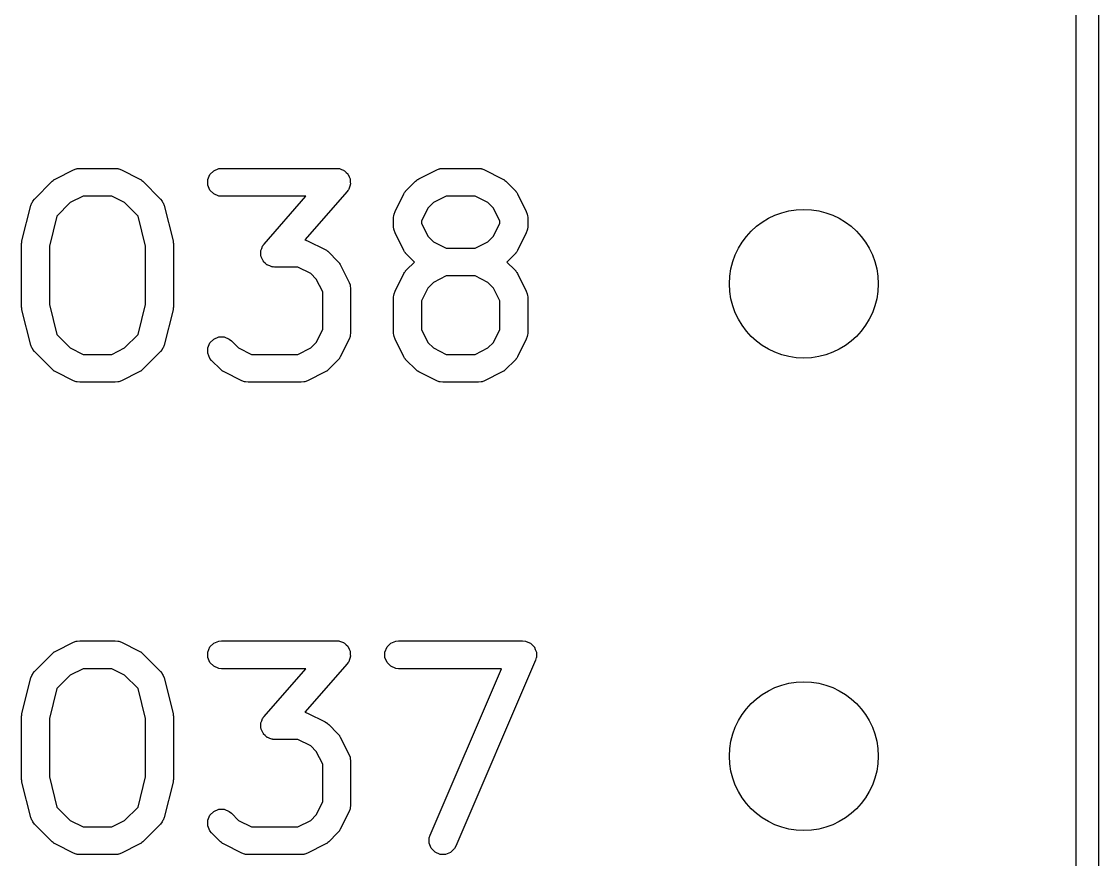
# Model space of a CAD drawing. Extents: x 19.8 to 98.9, y -129.1 to -67.1.
# Drawn here: x 76.76 to 82.55, y -100.12 to -95.61 of the extents above; entities that cross this region are included whole.
import ezdxf

# ---------------------------------------------------------------- set-up
doc = ezdxf.new("R2010")
doc.units = 0
doc.layers.add('BLACK', color=7, linetype='CONTINUOUS')

msp = doc.modelspace()

# ---------------------------------------------------------------- linework, layer by layer
at = {"layer": 'BLACK', "linetype": 'CONTINUOUS'}
for p, q in [((82.553999, -72.636), (82.553999, -129.024)), ((82.433999, -128.964), (82.433999, -72.696)), ((76.948727, -96.455356), (77.043965, -96.407737)), ((77.043965, -96.407737), (77.057696, -96.402482)), ((77.057696, -96.402482), (77.060385, -96.40229)), ((77.060385, -96.40229), (77.062874, -96.40126)), ((77.062874, -96.40126), (77.077506, -96.399819)), ((77.077506, -96.399819), (77.267982, -96.399819)), ((77.267982, -96.399819), (77.282614, -96.40126)), ((77.282614, -96.40126), (77.285103, -96.402291)), ((77.285103, -96.402291), (77.287791, -96.402482)), ((77.287791, -96.402482), (77.301523, -96.407737)), ((77.301523, -96.407737), (77.396761, -96.455356)), ((77.765852, -96.460187), (77.777051, -96.433151)), ((77.777051, -96.433151), (77.797743, -96.412459)), ((77.797743, -96.412459), (77.824779, -96.40126)), ((77.824779, -96.40126), (77.839411, -96.399819)), ((77.839411, -96.399819), (78.458458, -96.399819)), ((78.458458, -96.399819), (78.466196, -96.400581)), ((78.466196, -96.400581), (78.468164, -96.40045)), ((78.468164, -96.40045), (78.469519, -96.400908)), ((78.469519, -96.400908), (78.47309, -96.40126)), ((78.47309, -96.40126), (78.484347, -96.405923)), ((78.484347, -96.405923), (78.495885, -96.409825)), ((78.495885, -96.409825), (78.497789, -96.41149)), ((78.497789, -96.41149), (78.500126, -96.412459)), ((78.500126, -96.412459), (78.508736, -96.421069)), ((78.508736, -96.421069), (78.517909, -96.429095)), ((78.517909, -96.429095), (78.519031, -96.431364)), ((78.519031, -96.431364), (78.520818, -96.433151)), ((78.520818, -96.433151), (78.525478, -96.444401)), ((78.525478, -96.444401), (78.530881, -96.455327)), ((78.901108, -96.455356), (78.996346, -96.407737)), ((78.996346, -96.407737), (79.010077, -96.402482)), ((79.010077, -96.402482), (79.012766, -96.40229)), ((79.012766, -96.40229), (79.015255, -96.40126)), ((79.015255, -96.40126), (79.029887, -96.399819)), ((79.029887, -96.399819), (79.220363, -96.399819)), ((79.220363, -96.399819), (79.234995, -96.40126)), ((79.234995, -96.40126), (79.237484, -96.402291)), ((79.237484, -96.402291), (79.240172, -96.402482)), ((79.240172, -96.402482), (79.253904, -96.407737)), ((79.253904, -96.407737), (79.349142, -96.455356)), ((76.833997, -96.564643), (76.929235, -96.469405)), ((76.929235, -96.469405), (76.934985, -96.464684)), ((76.934985, -96.464684), (76.936284, -96.463188)), ((76.936284, -96.463188), (76.938538, -96.461768)), ((76.938538, -96.461768), (76.9406, -96.460077)), ((76.9406, -96.460077), (76.942432, -96.459318)), ((76.942432, -96.459318), (76.948727, -96.455356)), ((77.396761, -96.455356), (77.40306, -96.45932)), ((77.40306, -96.45932), (77.404888, -96.460078)), ((77.404888, -96.460078), (77.406944, -96.461766)), ((77.406944, -96.461766), (77.409204, -96.463188)), ((77.409204, -96.463188), (77.410503, -96.464686)), ((77.410503, -96.464686), (77.416253, -96.469405)), ((77.416253, -96.469405), (77.511491, -96.564643)), ((77.765852, -96.489451), (77.765852, -96.460187)), ((77.777051, -96.516487), (77.765852, -96.489451)), ((78.523452, -96.512246), (78.521366, -96.515163)), ((78.527353, -96.500708), (78.523452, -96.512246)), ((78.532017, -96.489451), (78.527353, -96.500708)), ((78.530881, -96.455327), (78.531049, -96.45785)), ((78.531049, -96.45785), (78.532017, -96.460187)), ((78.532017, -96.460187), (78.532017, -96.472371)), ((78.532017, -96.472371), (78.532827, -96.484525)), ((78.532827, -96.484525), (78.532017, -96.48692)), ((78.532017, -96.48692), (78.532017, -96.489451)), ((78.833997, -96.517024), (78.881616, -96.469405)), ((78.881616, -96.469405), (78.887365, -96.464686)), ((78.887365, -96.464686), (78.888665, -96.463188)), ((78.888665, -96.463188), (78.890924, -96.461766)), ((78.890924, -96.461766), (78.892981, -96.460078)), ((78.892981, -96.460078), (78.894808, -96.45932)), ((78.894808, -96.45932), (78.901108, -96.455356)), ((79.349142, -96.455356), (79.355441, -96.45932)), ((79.355441, -96.45932), (79.357269, -96.460078)), ((79.357269, -96.460078), (79.359325, -96.461766)), ((79.359325, -96.461766), (79.361585, -96.463188)), ((79.361585, -96.463188), (79.362884, -96.464686)), ((79.362884, -96.464686), (79.368634, -96.469405)), ((79.368634, -96.469405), (79.416253, -96.517024)), ((76.82467, -96.576008), (76.833997, -96.564643)), ((77.095211, -96.549819), (77.026695, -96.584077)), ((77.250277, -96.549819), (77.095211, -96.549819)), ((77.318793, -96.584077), (77.250277, -96.549819)), ((77.511491, -96.564643), (77.520819, -96.576008)), ((77.797743, -96.537179), (77.777051, -96.516487)), ((77.824779, -96.548378), (77.797743, -96.537179)), ((77.839411, -96.549819), (77.824779, -96.548378)), ((78.293176, -96.549819), (77.839411, -96.549819)), ((78.068682, -96.806383), (78.293176, -96.549819)), ((78.514901, -96.524207), (78.288005, -96.783516)), ((78.519422, -96.517882), (78.514901, -96.524207)), ((78.520818, -96.516487), (78.519422, -96.517882)), ((78.521366, -96.515163), (78.520818, -96.516487)), ((78.772329, -96.631754), (78.819948, -96.536516)), ((78.819948, -96.536516), (78.823912, -96.530216)), ((78.823912, -96.530216), (78.82467, -96.528389)), ((78.82467, -96.528389), (78.826358, -96.526332)), ((78.826358, -96.526332), (78.82778, -96.524073)), ((78.82778, -96.524073), (78.829278, -96.522773)), ((78.829278, -96.522773), (78.833997, -96.517024)), ((79.047592, -96.549819), (78.979076, -96.584077)), ((79.202658, -96.549819), (79.047592, -96.549819)), ((79.271174, -96.584077), (79.202658, -96.549819)), ((79.416253, -96.517024), (79.420971, -96.522773)), ((79.420971, -96.522773), (79.42247, -96.524073)), ((79.42247, -96.524073), (79.423891, -96.526332)), ((79.423891, -96.526332), (79.42558, -96.528389)), ((79.42558, -96.528389), (79.426337, -96.530216)), ((79.426337, -96.530216), (79.430302, -96.536516)), ((79.430302, -96.536516), (79.477921, -96.631754)), ((76.76665, -96.789962), (76.814269, -96.599486)), ((76.814269, -96.599486), (76.819216, -96.58564)), ((76.819216, -96.58564), (76.822536, -96.581158)), ((76.822536, -96.581158), (76.82467, -96.576008)), ((77.026695, -96.584077), (76.954752, -96.656019)), ((77.390735, -96.656019), (77.318793, -96.584077)), ((77.520819, -96.576008), (77.522953, -96.581161)), ((77.522953, -96.581161), (77.526272, -96.58564)), ((77.526272, -96.58564), (77.531219, -96.599486)), ((77.531219, -96.599486), (77.578838, -96.789962)), ((78.948669, -96.614484), (78.914411, -96.683)), ((78.979076, -96.584077), (78.948669, -96.614484)), ((79.301581, -96.614484), (79.271174, -96.584077)), ((79.335839, -96.683), (79.301581, -96.614484)), ((76.954752, -96.656019), (76.914411, -96.817386)), ((77.431077, -96.817386), (77.390735, -96.656019)), ((78.764411, -96.665295), (78.765852, -96.650663)), ((78.764411, -96.712914), (78.764411, -96.665295)), ((78.765852, -96.650663), (78.766883, -96.648173)), ((78.766883, -96.648173), (78.767074, -96.645486)), ((78.767074, -96.645486), (78.772329, -96.631754)), ((78.914411, -96.683), (78.914411, -96.695209)), ((79.335839, -96.695209), (79.335839, -96.683)), ((79.477921, -96.631754), (79.483176, -96.645485)), ((79.483176, -96.645485), (79.483367, -96.648174)), ((79.483367, -96.648174), (79.484398, -96.650663)), ((79.484398, -96.650663), (79.485839, -96.665295)), ((79.485839, -96.665295), (79.485839, -96.712914)), ((78.765852, -96.727546), (78.764411, -96.712914)), ((78.766883, -96.730035), (78.765852, -96.727546)), ((78.767074, -96.732723), (78.766883, -96.730035)), ((78.772329, -96.746455), (78.767074, -96.732723)), ((78.914411, -96.695209), (78.948669, -96.763725)), ((79.301581, -96.763725), (79.335839, -96.695209)), ((79.483176, -96.732724), (79.477921, -96.746455)), ((79.483367, -96.730034), (79.483176, -96.732724)), ((79.484398, -96.727546), (79.483367, -96.730034)), ((79.485839, -96.712914), (79.484398, -96.727546)), ((76.7645, -96.804506), (76.765309, -96.799032)), ((76.765309, -96.799032), (76.765852, -96.79352)), ((76.765852, -96.79352), (76.766274, -96.792498)), ((76.766274, -96.792498), (76.76665, -96.789962)), ((77.578838, -96.789962), (77.579213, -96.792498)), ((77.579213, -96.792498), (77.579636, -96.79352)), ((77.579636, -96.79352), (77.580178, -96.799032)), ((77.580178, -96.799032), (77.580988, -96.804506)), ((78.288005, -96.783516), (78.301523, -96.788689)), ((78.301523, -96.788689), (78.396761, -96.836308)), ((78.819948, -96.841693), (78.772329, -96.746455)), ((78.948669, -96.763725), (78.979076, -96.794132)), ((78.979076, -96.794132), (79.047592, -96.82839)), ((79.202658, -96.82839), (79.271174, -96.794132)), ((79.271174, -96.794132), (79.301581, -96.763725)), ((79.477921, -96.746455), (79.430302, -96.841693)), ((76.764411, -96.808152), (76.764662, -96.805598)), ((76.764411, -97.141485), (76.764411, -96.808152)), ((76.764662, -96.805598), (76.7645, -96.804506)), ((76.914411, -96.817386), (76.914411, -97.132251)), ((77.431077, -97.132251), (77.431077, -96.817386)), ((77.580988, -96.804506), (77.580825, -96.805598)), ((77.580825, -96.805598), (77.581077, -96.808152)), ((77.581077, -96.808152), (77.581077, -97.141485)), ((78.050756, -96.846065), (78.051566, -96.843669)), ((78.051566, -96.858218), (78.050756, -96.846065)), ((78.051566, -96.841139), (78.056229, -96.829881)), ((78.051566, -96.843669), (78.051566, -96.841139)), ((78.051566, -96.870403), (78.051566, -96.858218)), ((78.056229, -96.829881), (78.060131, -96.818344)), ((78.060131, -96.818344), (78.062216, -96.815426)), ((78.062216, -96.815426), (78.062765, -96.814103)), ((78.062765, -96.814103), (78.06416, -96.812707)), ((78.06416, -96.812707), (78.068682, -96.806383)), ((78.396761, -96.836308), (78.40306, -96.840272)), ((78.40306, -96.840272), (78.404888, -96.84103)), ((78.404888, -96.84103), (78.406944, -96.842718)), ((78.406944, -96.842718), (78.409204, -96.84414)), ((78.409204, -96.84414), (78.410503, -96.845638)), ((78.410503, -96.845638), (78.416253, -96.850357)), ((78.416253, -96.850357), (78.463872, -96.897976)), ((78.823912, -96.847992), (78.819948, -96.841693)), ((78.82467, -96.84982), (78.823912, -96.847992)), ((78.826358, -96.851876), (78.82467, -96.84982)), ((78.82778, -96.854136), (78.826358, -96.851876)), ((78.829278, -96.855435), (78.82778, -96.854136)), ((78.833997, -96.861185), (78.829278, -96.855435)), ((79.047592, -96.82839), (79.202658, -96.82839)), ((79.420971, -96.855435), (79.416253, -96.861185)), ((79.42247, -96.854136), (79.420971, -96.855435)), ((79.423891, -96.851876), (79.42247, -96.854136)), ((79.42558, -96.84982), (79.423891, -96.851876)), ((79.426337, -96.847992), (79.42558, -96.84982)), ((79.430302, -96.841693), (79.426337, -96.847992)), ((78.052533, -96.872739), (78.051566, -96.870403)), ((78.052702, -96.875263), (78.052533, -96.872739)), ((78.058104, -96.886188), (78.052702, -96.875263)), ((78.062765, -96.897439), (78.058104, -96.886188)), ((78.064551, -96.899225), (78.062765, -96.897439)), ((78.065674, -96.901495), (78.064551, -96.899225)), ((78.074846, -96.90952), (78.065674, -96.901495)), ((78.083457, -96.918131), (78.074846, -96.90952)), ((78.463872, -96.897976), (78.46859, -96.903725)), ((78.46859, -96.903725), (78.470089, -96.905025)), ((78.470089, -96.905025), (78.47151, -96.907284)), ((78.47151, -96.907284), (78.473199, -96.909341)), ((78.473199, -96.909341), (78.473956, -96.911168)), ((78.473956, -96.911168), (78.477921, -96.917468)), ((78.477921, -96.917468), (78.52554, -97.012706)), ((78.876202, -96.90339), (78.833997, -96.861185)), ((78.833997, -96.945595), (78.876202, -96.90339)), ((79.416253, -96.861185), (79.374048, -96.90339)), ((79.374048, -96.90339), (79.416253, -96.945595)), ((78.085793, -96.919099), (78.083457, -96.918131)), ((78.087698, -96.920765), (78.085793, -96.919099)), ((78.099235, -96.924666), (78.087698, -96.920765)), ((78.110493, -96.92933), (78.099235, -96.924666)), ((78.114063, -96.929681), (78.110493, -96.92933)), ((78.115419, -96.93014), (78.114063, -96.929681)), ((78.117386, -96.930008), (78.115419, -96.93014)), ((78.125125, -96.930771), (78.117386, -96.930008)), ((78.250277, -96.930771), (78.125125, -96.930771)), ((78.318793, -96.965029), (78.250277, -96.930771)), ((78.3492, -96.995436), (78.318793, -96.965029)), ((78.772329, -97.060325), (78.819948, -96.965087)), ((78.819948, -96.965087), (78.823912, -96.958787)), ((78.823912, -96.958787), (78.82467, -96.95696)), ((78.82467, -96.95696), (78.826358, -96.954903)), ((78.826358, -96.954903), (78.82778, -96.952644)), ((78.82778, -96.952644), (78.829278, -96.951344)), ((78.829278, -96.951344), (78.833997, -96.945595)), ((79.416253, -96.945595), (79.420971, -96.951344)), ((79.420971, -96.951344), (79.42247, -96.952644)), ((79.42247, -96.952644), (79.423891, -96.954903)), ((79.423891, -96.954903), (79.42558, -96.95696)), ((79.42558, -96.95696), (79.426337, -96.958787)), ((79.426337, -96.958787), (79.430302, -96.965087)), ((79.430302, -96.965087), (79.477921, -97.060325)), ((78.383458, -97.063952), (78.3492, -96.995436)), ((78.52554, -97.012706), (78.530795, -97.026437)), ((78.530795, -97.026437), (78.530986, -97.029126)), ((78.530986, -97.029126), (78.532017, -97.031615)), ((78.532017, -97.031615), (78.533458, -97.046247)), ((78.979076, -97.012648), (78.948669, -97.043055)), ((79.047592, -96.97839), (78.979076, -97.012648)), ((79.202658, -96.97839), (79.047592, -96.97839)), ((79.271174, -97.012648), (79.202658, -96.97839)), ((79.301581, -97.043055), (79.271174, -97.012648)), ((78.383458, -97.266637), (78.383458, -97.063952)), ((78.533458, -97.046247), (78.533458, -97.284342)), ((78.764411, -97.093866), (78.765852, -97.079234)), ((78.765852, -97.079234), (78.766883, -97.076744)), ((78.766883, -97.076744), (78.767074, -97.074057)), ((78.767074, -97.074057), (78.772329, -97.060325)), ((78.948669, -97.043055), (78.914411, -97.111571)), ((79.335839, -97.111571), (79.301581, -97.043055)), ((79.477921, -97.060325), (79.483176, -97.074056)), ((79.483176, -97.074056), (79.483367, -97.076745)), ((79.483367, -97.076745), (79.484398, -97.079234)), ((79.484398, -97.079234), (79.485839, -97.093866)), ((76.764662, -97.144038), (76.764411, -97.141485)), ((76.7645, -97.145131), (76.764662, -97.144038)), ((76.765309, -97.150604), (76.7645, -97.145131)), ((76.914411, -97.132251), (76.954752, -97.293617)), ((77.390735, -97.293617), (77.431077, -97.132251)), ((77.580988, -97.145131), (77.580178, -97.150604)), ((77.581077, -97.141485), (77.580825, -97.144038)), ((77.580825, -97.144038), (77.580988, -97.145131)), ((78.764411, -97.284342), (78.764411, -97.093866)), ((78.914411, -97.111571), (78.914411, -97.266637)), ((79.335839, -97.266637), (79.335839, -97.111571)), ((79.485839, -97.093866), (79.485839, -97.284342)), ((76.765852, -97.156117), (76.765309, -97.150604)), ((76.766274, -97.157138), (76.765852, -97.156117)), ((76.76665, -97.159675), (76.766274, -97.157138)), ((76.814269, -97.350151), (76.76665, -97.159675)), ((77.578838, -97.159675), (77.531219, -97.350151)), ((77.579213, -97.157138), (77.578838, -97.159675)), ((77.579636, -97.156117), (77.579213, -97.157138)), ((77.580178, -97.150604), (77.579636, -97.156117)), ((76.954752, -97.293617), (77.026695, -97.365561)), ((77.318792, -97.365561), (77.390735, -97.293617)), ((77.777051, -97.337912), (77.797744, -97.317219)), ((77.797744, -97.317219), (77.82478, -97.306021)), ((77.82478, -97.306021), (77.854043, -97.306021)), ((77.854043, -97.306021), (77.881079, -97.31722)), ((77.881079, -97.31722), (77.892445, -97.326548)), ((78.349199, -97.335153), (78.383458, -97.266637)), ((78.52554, -97.317883), (78.477921, -97.413121)), ((78.530795, -97.304152), (78.52554, -97.317883)), ((78.530986, -97.301462), (78.530795, -97.304152)), ((78.532017, -97.298974), (78.530986, -97.301462)), ((78.533458, -97.284342), (78.532017, -97.298974)), ((78.765852, -97.298974), (78.764411, -97.284342)), ((78.766883, -97.301463), (78.765852, -97.298974)), ((78.767074, -97.304151), (78.766883, -97.301463)), ((78.772329, -97.317883), (78.767074, -97.304151)), ((78.819948, -97.413121), (78.772329, -97.317883)), ((78.914411, -97.266637), (78.948669, -97.335153)), ((79.30158, -97.335153), (79.335839, -97.266637)), ((79.477921, -97.317883), (79.430302, -97.413121)), ((79.483176, -97.304152), (79.477921, -97.317883)), ((79.483367, -97.301462), (79.483176, -97.304152)), ((79.484398, -97.298974), (79.483367, -97.301462)), ((79.485839, -97.284342), (79.484398, -97.298974)), ((76.819216, -97.363997), (76.814269, -97.350151)), ((76.822535, -97.368476), (76.819216, -97.363997)), ((76.824669, -97.373628), (76.822535, -97.368476)), ((76.833997, -97.384994), (76.824669, -97.373628)), ((77.026695, -97.365561), (77.095211, -97.399819)), ((77.250277, -97.399819), (77.318792, -97.365561)), ((77.520819, -97.373628), (77.511492, -97.384993)), ((77.522952, -97.368476), (77.520819, -97.373628)), ((77.526272, -97.363997), (77.522952, -97.368476)), ((77.531219, -97.350151), (77.526272, -97.363997)), ((77.765852, -97.364948), (77.777051, -97.337912)), ((77.765852, -97.394211), (77.765852, -97.364948)), ((77.892445, -97.326548), (77.931457, -97.365561)), ((77.931457, -97.365561), (77.999973, -97.399819)), ((78.250277, -97.399819), (78.318792, -97.365561)), ((78.318792, -97.365561), (78.349199, -97.335153)), ((78.948669, -97.335153), (78.979076, -97.365561)), ((78.979076, -97.365561), (79.047592, -97.399819)), ((79.202658, -97.399819), (79.271173, -97.365561)), ((79.271173, -97.365561), (79.30158, -97.335153)), ((76.929235, -97.480233), (76.833997, -97.384994)), ((77.095211, -97.399819), (77.250277, -97.399819)), ((77.511492, -97.384993), (77.416253, -97.480233)), ((77.77705, -97.421247), (77.765852, -97.394211)), ((77.786377, -97.432612), (77.77705, -97.421247)), ((77.833996, -97.480232), (77.786377, -97.432612)), ((77.999973, -97.399819), (78.250277, -97.399819)), ((78.463872, -97.432613), (78.416254, -97.480232)), ((78.46859, -97.426863), (78.463872, -97.432613)), ((78.470089, -97.425564), (78.46859, -97.426863)), ((78.47151, -97.423305), (78.470089, -97.425564)), ((78.4732, -97.421247), (78.47151, -97.423305)), ((78.473957, -97.419417), (78.4732, -97.421247)), ((78.477921, -97.413121), (78.473957, -97.419417)), ((78.823911, -97.419417), (78.819948, -97.413121)), ((78.824669, -97.421247), (78.823911, -97.419417)), ((78.826358, -97.423305), (78.824669, -97.421247)), ((78.82778, -97.425564), (78.826358, -97.423305)), ((78.829278, -97.426863), (78.82778, -97.425564)), ((78.833996, -97.432612), (78.829278, -97.426863)), ((78.881615, -97.480232), (78.833996, -97.432612)), ((79.047592, -97.399819), (79.202658, -97.399819)), ((79.416253, -97.432613), (79.368635, -97.480232)), ((79.420971, -97.426863), (79.416253, -97.432613)), ((79.42247, -97.425564), (79.420971, -97.426863)), ((79.423891, -97.423305), (79.42247, -97.425564)), ((79.425581, -97.421247), (79.423891, -97.423305)), ((79.426338, -97.419417), (79.425581, -97.421247)), ((79.430302, -97.413121), (79.426338, -97.419417)), ((76.934985, -97.484953), (76.929235, -97.480233)), ((76.936284, -97.48645), (76.934985, -97.484953)), ((76.938538, -97.487869), (76.936284, -97.48645)), ((76.9406, -97.489561), (76.938538, -97.487869)), ((76.942432, -97.490319), (76.9406, -97.489561)), ((76.948727, -97.494282), (76.942432, -97.490319)), ((77.043965, -97.541901), (76.948727, -97.494282)), ((77.396761, -97.494282), (77.301523, -97.541901)), ((77.40306, -97.490317), (77.396761, -97.494282)), ((77.404888, -97.48956), (77.40306, -97.490317)), ((77.406944, -97.487871), (77.404888, -97.48956)), ((77.409204, -97.48645), (77.406944, -97.487871)), ((77.410503, -97.484951), (77.409204, -97.48645)), ((77.416253, -97.480233), (77.410503, -97.484951)), ((77.839745, -97.48495), (77.833996, -97.480232)), ((77.841046, -97.48645), (77.839745, -97.48495)), ((77.843305, -97.487872), (77.841046, -97.48645)), ((77.845362, -97.48956), (77.843305, -97.487872)), ((77.847189, -97.490317), (77.845362, -97.48956)), ((77.853489, -97.494282), (77.847189, -97.490317)), ((77.948727, -97.541901), (77.853489, -97.494282)), ((78.396761, -97.494282), (78.301523, -97.541901)), ((78.40306, -97.490317), (78.396761, -97.494282)), ((78.404888, -97.48956), (78.40306, -97.490317)), ((78.406944, -97.487872), (78.404888, -97.48956)), ((78.409204, -97.48645), (78.406944, -97.487872)), ((78.410504, -97.48495), (78.409204, -97.48645)), ((78.416254, -97.480232), (78.410504, -97.48495)), ((78.887364, -97.48495), (78.881615, -97.480232)), ((78.888665, -97.48645), (78.887364, -97.48495)), ((78.890924, -97.487872), (78.888665, -97.48645)), ((78.892981, -97.48956), (78.890924, -97.487872)), ((78.894808, -97.490317), (78.892981, -97.48956)), ((78.901108, -97.494282), (78.894808, -97.490317)), ((78.996346, -97.541901), (78.901108, -97.494282)), ((79.349142, -97.494282), (79.253904, -97.541901)), ((79.355441, -97.490317), (79.349142, -97.494282)), ((79.357269, -97.48956), (79.355441, -97.490317)), ((79.359325, -97.487872), (79.357269, -97.48956)), ((79.361585, -97.48645), (79.359325, -97.487872)), ((79.362885, -97.48495), (79.361585, -97.48645)), ((79.368635, -97.480232), (79.362885, -97.48495)), ((77.057696, -97.547156), (77.043965, -97.541901)), ((77.060385, -97.547347), (77.057696, -97.547156)), ((77.062874, -97.548378), (77.060385, -97.547347)), ((77.077506, -97.549819), (77.062874, -97.548378)), ((77.267982, -97.549819), (77.077506, -97.549819)), ((77.282614, -97.548378), (77.267982, -97.549819)), ((77.285103, -97.547346), (77.282614, -97.548378)), ((77.287791, -97.547156), (77.285103, -97.547346)), ((77.301523, -97.541901), (77.287791, -97.547156)), ((77.962458, -97.547156), (77.948727, -97.541901)), ((77.965147, -97.547347), (77.962458, -97.547156)), ((77.967636, -97.548378), (77.965147, -97.547347)), ((77.982268, -97.549819), (77.967636, -97.548378)), ((78.267982, -97.549819), (77.982268, -97.549819)), ((78.282614, -97.548378), (78.267982, -97.549819)), ((78.285103, -97.547346), (78.282614, -97.548378)), ((78.287791, -97.547156), (78.285103, -97.547346)), ((78.301523, -97.541901), (78.287791, -97.547156)), ((79.010077, -97.547156), (78.996346, -97.541901)), ((79.012766, -97.547347), (79.010077, -97.547156)), ((79.015255, -97.548378), (79.012766, -97.547347)), ((79.029887, -97.549819), (79.015255, -97.548378)), ((79.220363, -97.549819), (79.029887, -97.549819)), ((79.234995, -97.548378), (79.220363, -97.549819)), ((79.237484, -97.547346), (79.234995, -97.548378)), ((79.240172, -97.547156), (79.237484, -97.547346)), ((79.253904, -97.541901), (79.240172, -97.547156)), ((77.043965, -98.947737), (77.057696, -98.942482)), ((77.057696, -98.942482), (77.060385, -98.94229)), ((77.060385, -98.94229), (77.062874, -98.94126)), ((77.062874, -98.94126), (77.077506, -98.939819)), ((77.077506, -98.939819), (77.267982, -98.939819)), ((77.267982, -98.939819), (77.282614, -98.94126)), ((77.282614, -98.94126), (77.285103, -98.942291)), ((77.285103, -98.942291), (77.287791, -98.942482)), ((77.287791, -98.942482), (77.301523, -98.947737)), ((77.797743, -98.952459), (77.824779, -98.94126)), ((77.824779, -98.94126), (77.839411, -98.939819)), ((77.839411, -98.939819), (78.458458, -98.939819)), ((78.458458, -98.939819), (78.466196, -98.940581)), ((78.466196, -98.940581), (78.468164, -98.94045)), ((78.468164, -98.94045), (78.469519, -98.940908)), ((78.469519, -98.940908), (78.47309, -98.94126)), ((78.47309, -98.94126), (78.484347, -98.945923)), ((78.750124, -98.952459), (78.77716, -98.94126)), ((78.77716, -98.94126), (78.791792, -98.939819)), ((78.791792, -98.939819), (79.458458, -98.939819)), ((79.458458, -98.939819), (79.47309, -98.94126)), ((79.47309, -98.94126), (79.47352, -98.941438)), ((79.47352, -98.941438), (79.473985, -98.941444)), ((79.473985, -98.941444), (79.486991, -98.947018)), ((76.936284, -99.003188), (76.938538, -99.001768)), ((76.938538, -99.001768), (76.9406, -99.000077)), ((76.9406, -99.000077), (76.942432, -98.999318)), ((76.942432, -98.999318), (76.948727, -98.995356)), ((76.948727, -98.995356), (77.043965, -98.947737)), ((77.301523, -98.947737), (77.396761, -98.995356)), ((77.396761, -98.995356), (77.40306, -98.99932)), ((77.40306, -98.99932), (77.404888, -99.000078)), ((77.404888, -99.000078), (77.406944, -99.001766)), ((77.406944, -99.001766), (77.409204, -99.003188)), ((77.765852, -99.000187), (77.777051, -98.973151)), ((77.765852, -99.029451), (77.765852, -99.000187)), ((77.777051, -98.973151), (77.797743, -98.952459)), ((78.484347, -98.945923), (78.495885, -98.949825)), ((78.495885, -98.949825), (78.497789, -98.95149)), ((78.497789, -98.95149), (78.500126, -98.952459)), ((78.500126, -98.952459), (78.508736, -98.961069)), ((78.508736, -98.961069), (78.517909, -98.969095)), ((78.517909, -98.969095), (78.519031, -98.971364)), ((78.519031, -98.971364), (78.520818, -98.973151)), ((78.520818, -98.973151), (78.525478, -98.984401)), ((78.525478, -98.984401), (78.530881, -98.995327)), ((78.530881, -98.995327), (78.531049, -98.99785)), ((78.531049, -98.99785), (78.532017, -99.000187)), ((78.532017, -99.000187), (78.532017, -99.012371)), ((78.718233, -99.000187), (78.729432, -98.973151)), ((78.718233, -99.029451), (78.718233, -99.000187)), ((78.729432, -98.973151), (78.750124, -98.952459)), ((79.486991, -98.947018), (79.500126, -98.952459)), ((79.500126, -98.952459), (79.500455, -98.952788)), ((79.500455, -98.952788), (79.500883, -98.952972)), ((79.500883, -98.952972), (79.510778, -98.963111)), ((79.510778, -98.963111), (79.520818, -98.973151)), ((79.520818, -98.973151), (79.520996, -98.973581)), ((79.520996, -98.973581), (79.521322, -98.973915)), ((79.521322, -98.973915), (79.526595, -98.987097)), ((79.526595, -98.987097), (79.532017, -99.000187)), ((79.532017, -99.000187), (79.532017, -99.000652)), ((79.532017, -99.000652), (79.53219, -99.001085)), ((79.53219, -99.001085), (79.532017, -99.015265)), ((76.833997, -99.104643), (76.929235, -99.009405)), ((76.929235, -99.009405), (76.934985, -99.004684)), ((76.934985, -99.004684), (76.936284, -99.003188)), ((77.409204, -99.003188), (77.410503, -99.004686)), ((77.410503, -99.004686), (77.416253, -99.009405)), ((77.416253, -99.009405), (77.511491, -99.104643)), ((77.777051, -99.056487), (77.765852, -99.029451)), ((77.797743, -99.077179), (77.777051, -99.056487)), ((78.519422, -99.057882), (78.514901, -99.064207)), ((78.520818, -99.056487), (78.519422, -99.057882)), ((78.521366, -99.055163), (78.520818, -99.056487)), ((78.523452, -99.052246), (78.521366, -99.055163)), ((78.527353, -99.040708), (78.523452, -99.052246)), ((78.532017, -99.029451), (78.527353, -99.040708)), ((78.532017, -99.012371), (78.532827, -99.024525)), ((78.532827, -99.024525), (78.532017, -99.02692)), ((78.532017, -99.02692), (78.532017, -99.029451)), ((78.729432, -99.056487), (78.718233, -99.029451)), ((78.750124, -99.077179), (78.729432, -99.056487)), ((79.527394, -99.044363), (79.098823, -100.044363)), ((79.531833, -99.030347), (79.527394, -99.044363)), ((79.531838, -99.029881), (79.531833, -99.030347)), ((79.532017, -99.029451), (79.531838, -99.029881)), ((79.532017, -99.015265), (79.532017, -99.029451)), ((76.822536, -99.121158), (76.82467, -99.116008)), ((76.82467, -99.116008), (76.833997, -99.104643)), ((77.095211, -99.089819), (77.026695, -99.124077)), ((77.250277, -99.089819), (77.095211, -99.089819)), ((77.318793, -99.124077), (77.250277, -99.089819)), ((77.511491, -99.104643), (77.520819, -99.116008)), ((77.520819, -99.116008), (77.522953, -99.121161)), ((77.824779, -99.088378), (77.797743, -99.077179)), ((77.839411, -99.089819), (77.824779, -99.088378)), ((78.293176, -99.089819), (77.839411, -99.089819)), ((78.068682, -99.346383), (78.293176, -99.089819)), ((78.514901, -99.064207), (78.288005, -99.323516)), ((78.77716, -99.088378), (78.750124, -99.077179)), ((78.791792, -99.089819), (78.77716, -99.088378)), ((79.344717, -99.089819), (78.791792, -99.089819)), ((78.960951, -99.985275), (79.344717, -99.089819)), ((76.76665, -99.329962), (76.814269, -99.139486)), ((76.814269, -99.139486), (76.819216, -99.12564)), ((76.819216, -99.12564), (76.822536, -99.121158)), ((77.026695, -99.124077), (76.954752, -99.196019)), ((77.390735, -99.196019), (77.318793, -99.124077)), ((77.522953, -99.121161), (77.526272, -99.12564)), ((77.526272, -99.12564), (77.531219, -99.139486)), ((77.531219, -99.139486), (77.578838, -99.329962)), ((76.954752, -99.196019), (76.914411, -99.357386)), ((77.431077, -99.357386), (77.390735, -99.196019)), ((76.764411, -99.348152), (76.764662, -99.345598)), ((76.764411, -99.681485), (76.764411, -99.348152)), ((76.7645, -99.344506), (76.765309, -99.339032)), ((76.764662, -99.345598), (76.7645, -99.344506)), ((76.765309, -99.339032), (76.765852, -99.33352)), ((76.765852, -99.33352), (76.766274, -99.332498)), ((76.766274, -99.332498), (76.76665, -99.329962)), ((77.578838, -99.329962), (77.579213, -99.332498)), ((77.579213, -99.332498), (77.579636, -99.33352)), ((77.579636, -99.33352), (77.580178, -99.339032)), ((77.580178, -99.339032), (77.580988, -99.344506)), ((77.580988, -99.344506), (77.580825, -99.345598)), ((77.580825, -99.345598), (77.581077, -99.348152)), ((77.581077, -99.348152), (77.581077, -99.681485)), ((78.06416, -99.352707), (78.068682, -99.346383)), ((78.288005, -99.323516), (78.301523, -99.328689)), ((78.301523, -99.328689), (78.396761, -99.376308)), ((76.914411, -99.357386), (76.914411, -99.672251)), ((77.431077, -99.672251), (77.431077, -99.357386)), ((78.050756, -99.386065), (78.051566, -99.383669)), ((78.051566, -99.398218), (78.050756, -99.386065)), ((78.051566, -99.381139), (78.056229, -99.369881)), ((78.051566, -99.383669), (78.051566, -99.381139)), ((78.051566, -99.410403), (78.051566, -99.398218)), ((78.056229, -99.369881), (78.060131, -99.358344)), ((78.060131, -99.358344), (78.062216, -99.355426)), ((78.062216, -99.355426), (78.062765, -99.354103)), ((78.062765, -99.354103), (78.06416, -99.352707)), ((78.396761, -99.376308), (78.40306, -99.380272)), ((78.40306, -99.380272), (78.404888, -99.38103)), ((78.404888, -99.38103), (78.406944, -99.382718)), ((78.406944, -99.382718), (78.409204, -99.38414)), ((78.409204, -99.38414), (78.410503, -99.385638)), ((78.410503, -99.385638), (78.416253, -99.390357)), ((78.416253, -99.390357), (78.463872, -99.437976)), ((78.052533, -99.412739), (78.051566, -99.410403)), ((78.052702, -99.415263), (78.052533, -99.412739)), ((78.058104, -99.426188), (78.052702, -99.415263)), ((78.062765, -99.437439), (78.058104, -99.426188)), ((78.064551, -99.439225), (78.062765, -99.437439)), ((78.065674, -99.441495), (78.064551, -99.439225)), ((78.074846, -99.44952), (78.065674, -99.441495)), ((78.083457, -99.458131), (78.074846, -99.44952)), ((78.085793, -99.459099), (78.083457, -99.458131)), ((78.087698, -99.460765), (78.085793, -99.459099)), ((78.099235, -99.464666), (78.087698, -99.460765)), ((78.110493, -99.46933), (78.099235, -99.464666)), ((78.463872, -99.437976), (78.46859, -99.443725)), ((78.46859, -99.443725), (78.470089, -99.445025)), ((78.470089, -99.445025), (78.47151, -99.447284)), ((78.47151, -99.447284), (78.473199, -99.449341)), ((78.473199, -99.449341), (78.473956, -99.451168)), ((78.473956, -99.451168), (78.477921, -99.457468)), ((78.477921, -99.457468), (78.52554, -99.552706)), ((78.114063, -99.469681), (78.110493, -99.46933)), ((78.115419, -99.47014), (78.114063, -99.469681)), ((78.117386, -99.470008), (78.115419, -99.47014)), ((78.125125, -99.470771), (78.117386, -99.470008)), ((78.250277, -99.470771), (78.125125, -99.470771)), ((78.318793, -99.505029), (78.250277, -99.470771)), ((78.3492, -99.535436), (78.318793, -99.505029)), ((78.383458, -99.603952), (78.3492, -99.535436)), ((78.52554, -99.552706), (78.530795, -99.566437)), ((78.530795, -99.566437), (78.530986, -99.569126)), ((78.530986, -99.569126), (78.532017, -99.571615)), ((78.532017, -99.571615), (78.533458, -99.586247)), ((78.383458, -99.806637), (78.383458, -99.603952)), ((78.533458, -99.586247), (78.533458, -99.824342)), ((76.764662, -99.684038), (76.764411, -99.681485)), ((76.7645, -99.685131), (76.764662, -99.684038)), ((76.765309, -99.690604), (76.7645, -99.685131)), ((76.765852, -99.696117), (76.765309, -99.690604)), ((76.766274, -99.697138), (76.765852, -99.696117)), ((76.914411, -99.672251), (76.954752, -99.833617)), ((77.390735, -99.833617), (77.431077, -99.672251)), ((77.579636, -99.696117), (77.579213, -99.697138)), ((77.580178, -99.690604), (77.579636, -99.696117)), ((77.580988, -99.685131), (77.580178, -99.690604)), ((77.581077, -99.681485), (77.580825, -99.684038)), ((77.580825, -99.684038), (77.580988, -99.685131)), ((76.76665, -99.699675), (76.766274, -99.697138)), ((76.814269, -99.890151), (76.76665, -99.699675)), ((77.578838, -99.699675), (77.531219, -99.890151)), ((77.579213, -99.697138), (77.578838, -99.699675)), ((78.349199, -99.875153), (78.383458, -99.806637)), ((76.954752, -99.833617), (77.026695, -99.905561)), ((77.318792, -99.905561), (77.390735, -99.833617)), ((77.777051, -99.877912), (77.797744, -99.857219)), ((77.797744, -99.857219), (77.82478, -99.846021)), ((77.82478, -99.846021), (77.854043, -99.846021)), ((77.854043, -99.846021), (77.881079, -99.85722)), ((77.881079, -99.85722), (77.892445, -99.866548)), ((77.892445, -99.866548), (77.931457, -99.905561)), ((78.52554, -99.857883), (78.477921, -99.953121)), ((78.530795, -99.844152), (78.52554, -99.857883)), ((78.530986, -99.841462), (78.530795, -99.844152)), ((78.532017, -99.838974), (78.530986, -99.841462)), ((78.533458, -99.824342), (78.532017, -99.838974)), ((76.819216, -99.903997), (76.814269, -99.890151)), ((76.822535, -99.908476), (76.819216, -99.903997)), ((76.824669, -99.913628), (76.822535, -99.908476)), ((76.833997, -99.924994), (76.824669, -99.913628)), ((76.929235, -100.020233), (76.833997, -99.924994)), ((77.026695, -99.905561), (77.095211, -99.939819)), ((77.250277, -99.939819), (77.318792, -99.905561)), ((77.511492, -99.924993), (77.416253, -100.020233)), ((77.520819, -99.913628), (77.511492, -99.924993)), ((77.522952, -99.908476), (77.520819, -99.913628)), ((77.526272, -99.903997), (77.522952, -99.908476)), ((77.531219, -99.890151), (77.526272, -99.903997)), ((77.765852, -99.904948), (77.777051, -99.877912)), ((77.765852, -99.934211), (77.765852, -99.904948)), ((77.931457, -99.905561), (77.999973, -99.939819)), ((78.250277, -99.939819), (78.318792, -99.905561)), ((78.318792, -99.905561), (78.349199, -99.875153)), ((77.095211, -99.939819), (77.250277, -99.939819)), ((77.77705, -99.961247), (77.765852, -99.934211)), ((77.786377, -99.972612), (77.77705, -99.961247)), ((77.833996, -100.020232), (77.786377, -99.972612)), ((77.999973, -99.939819), (78.250277, -99.939819)), ((78.463872, -99.972613), (78.416254, -100.020232)), ((78.46859, -99.966863), (78.463872, -99.972613)), ((78.470089, -99.965564), (78.46859, -99.966863)), ((78.47151, -99.963305), (78.470089, -99.965564)), ((78.4732, -99.961247), (78.47151, -99.963305)), ((78.473957, -99.959417), (78.4732, -99.961247)), ((78.477921, -99.953121), (78.473957, -99.959417)), ((78.956512, -99.999292), (78.960951, -99.985275)), ((76.934985, -100.024953), (76.929235, -100.020233)), ((76.936284, -100.02645), (76.934985, -100.024953)), ((76.938538, -100.027869), (76.936284, -100.02645)), ((76.9406, -100.029561), (76.938538, -100.027869)), ((76.942432, -100.030319), (76.9406, -100.029561)), ((76.948727, -100.034282), (76.942432, -100.030319)), ((77.043965, -100.081901), (76.948727, -100.034282)), ((77.396761, -100.034282), (77.301523, -100.081901)), ((77.40306, -100.030317), (77.396761, -100.034282)), ((77.404888, -100.02956), (77.40306, -100.030317)), ((77.406944, -100.027871), (77.404888, -100.02956)), ((77.409204, -100.02645), (77.406944, -100.027871)), ((77.410503, -100.024951), (77.409204, -100.02645)), ((77.416253, -100.020233), (77.410503, -100.024951)), ((77.839745, -100.02495), (77.833996, -100.020232)), ((77.841046, -100.02645), (77.839745, -100.02495)), ((77.843305, -100.027872), (77.841046, -100.02645)), ((77.845362, -100.02956), (77.843305, -100.027872)), ((77.847189, -100.030317), (77.845362, -100.02956)), ((77.853489, -100.034282), (77.847189, -100.030317)), ((77.948727, -100.081901), (77.853489, -100.034282)), ((78.396761, -100.034282), (78.301523, -100.081901)), ((78.40306, -100.030317), (78.396761, -100.034282)), ((78.404888, -100.02956), (78.40306, -100.030317)), ((78.406944, -100.027872), (78.404888, -100.02956)), ((78.409204, -100.02645), (78.406944, -100.027872)), ((78.410504, -100.02495), (78.409204, -100.02645)), ((78.416254, -100.020232), (78.410504, -100.02495)), ((78.956155, -100.028553), (78.956512, -99.999292)), ((78.967023, -100.055723), (78.956155, -100.028553)), ((77.057696, -100.087156), (77.043965, -100.081901)), ((77.060385, -100.087347), (77.057696, -100.087156)), ((77.062874, -100.088378), (77.060385, -100.087347)), ((77.077506, -100.089819), (77.062874, -100.088378)), ((77.267982, -100.089819), (77.077506, -100.089819)), ((77.282614, -100.088378), (77.267982, -100.089819)), ((77.285103, -100.087346), (77.282614, -100.088378)), ((77.287791, -100.087156), (77.285103, -100.087346)), ((77.301523, -100.081901), (77.287791, -100.087156)), ((77.962458, -100.087156), (77.948727, -100.081901)), ((77.965147, -100.087347), (77.962458, -100.087156)), ((77.967636, -100.088378), (77.965147, -100.087347)), ((77.982268, -100.089819), (77.967636, -100.088378)), ((78.267982, -100.089819), (77.982268, -100.089819)), ((78.282614, -100.088378), (78.267982, -100.089819)), ((78.285103, -100.087346), (78.282614, -100.088378)), ((78.287791, -100.087156), (78.285103, -100.087346)), ((78.301523, -100.081901), (78.287791, -100.087156)), ((78.987462, -100.076667), (78.967023, -100.055723)), ((79.01436, -100.088194), (78.987462, -100.076667)), ((79.043621, -100.088551), (79.01436, -100.088194)), ((79.070791, -100.077683), (79.043621, -100.088551)), ((79.091735, -100.057244), (79.070791, -100.077683)), ((79.098823, -100.044363), (79.091735, -100.057244))]:
    msp.add_line(p, q, dxfattribs=at)
at = {"layer": 'BLACK'}
for centre in [(80.97, -97.02), (80.97, -97.02), (80.97, -99.56), (80.97, -99.56)]:
    msp.add_circle(centre, 0.4, dxfattribs=at)

doc.saveas('drawing.dxf')
